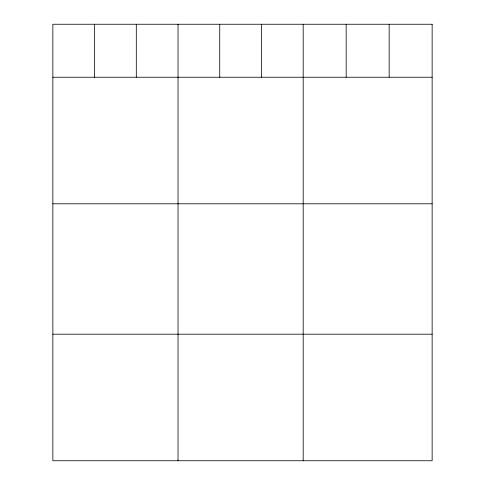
<?xml version="1.0" encoding="UTF-8"?>
<svg xmlns="http://www.w3.org/2000/svg" width="485" height="485" viewBox="0 0 485 485"><rect width="100%" height="100%" fill="white"/><g stroke="black" fill="none" stroke-linecap="round" stroke-linejoin="round"><path stroke-width="0.73" d="M52.859 77.236L432.141 77.236M52.859 203.791L432.141 203.791M52.859 334.189L432.141 334.189M389.158 24.25L389.158 77.236M346.169 24.25L346.169 77.236M303.186 24.25L303.186 460.75M261.463 24.25L261.463 77.236M219.741 24.25L219.741 77.236M178.025 24.25L178.025 460.75M136.303 24.25L136.303 77.236M94.581 24.25L94.581 77.236M432.141 24.25L52.859 24.25L52.859 460.75L432.141 460.75L432.141 24.25"/></g></svg>
